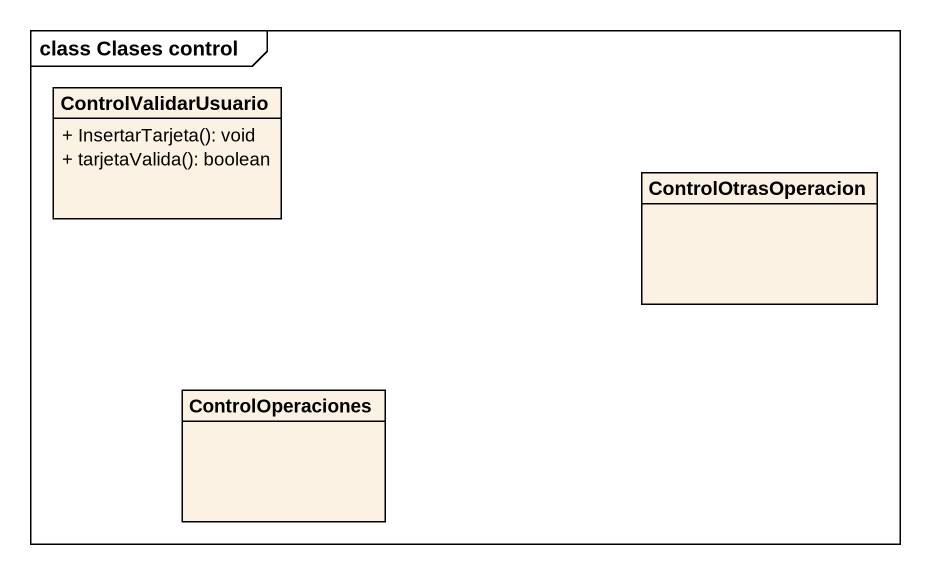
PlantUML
@startuml
mainframe class Clases control
hide circle
hide empty members
skinparam classAttributeIconSize 0
class ControlValidarUsuario {
  + InsertarTarjeta(): void
  + tarjetaValida(): boolean
}
class ControlOtrasOperacion
class ControlOperaciones
@enduml
